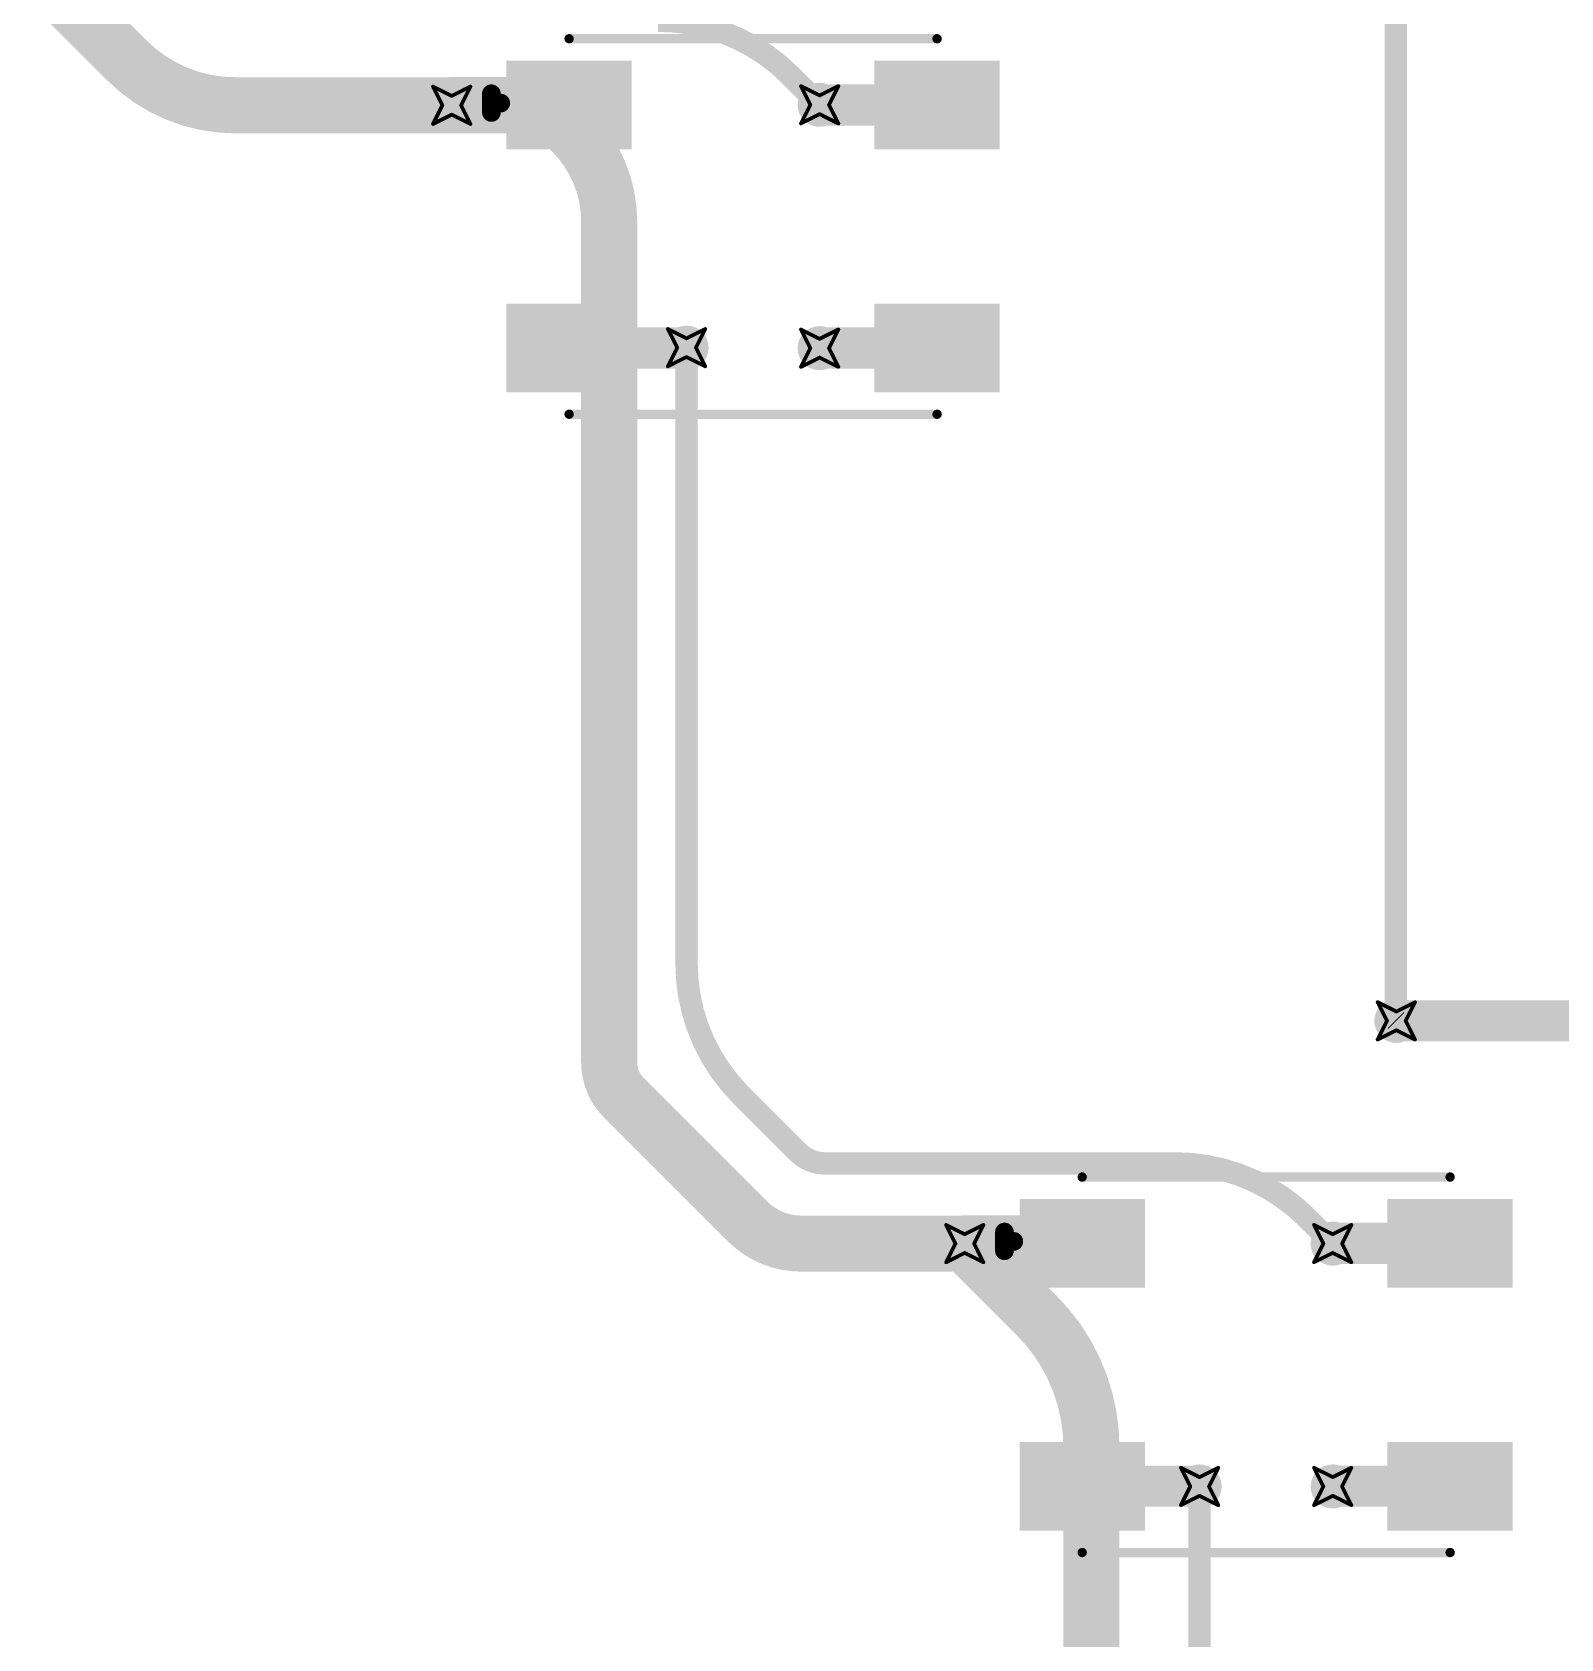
# Model space of a CAD drawing. Header units: inches. Extents: x -11 to 1110, y -7 to 455.
# Drawn here: x 645.35 to 666.12, y 138.9 to 160.73 of the extents above; entities that cross this region are included whole.
import ezdxf

# ---------------------------------------------------------------- set-up
doc = ezdxf.new("R2010")
doc.units = ezdxf.units.IN
for name, color, linetype in [('Bottom Layer', 5, 'Continuous'), ('Drill Drawing', 1, 'Continuous'), ('Top Layer', 1, 'Continuous'), ('Top Overlay', 2, 'Continuous'), ('Top Paste', 8, 'Continuous'), ('Top Solder', 216, 'Continuous'), ('Via Holes', 16, 'Continuous')]:
    doc.layers.add(name, color=color, linetype=linetype)

# ---------------------------------------------------------------- blocks, each defined once
blk = doc.blocks.new('WS2812B_B_W_212')
at = {"layer": 'Top Layer'}
for points in [[(-3.24999985, 2.15000078), (-1.75000031, 2.15000078), (-1.75000031, 1.15000278), (-3.24999985, 1.15000278)], [(3.24999985, 1.15000278), (1.75000031, 1.15000278), (1.75000031, 2.15000078), (3.24999985, 2.15000078)], [(-3.24999985, -1.15000024), (-1.75000031, -1.15000024), (-1.75000031, -2.14999824), (-3.24999985, -2.14999824)], [(1.75000031, -1.15000024), (3.24999985, -1.15000024), (3.24999985, -2.14999824), (1.75000031, -2.14999824)]]:
    blk.add_hatch(color=1, dxfattribs=at).paths.add_polyline_path(points)
at = {"layer": 'Top Paste'}
for points in [[(-3.24999985, 2.15000078), (-1.75000031, 2.15000078), (-1.75000031, 1.15000278), (-3.24999985, 1.15000278)], [(3.24999985, 1.15000278), (1.75000031, 1.15000278), (1.75000031, 2.15000078), (3.24999985, 2.15000078)], [(-3.24999985, -1.15000024), (-1.75000031, -1.15000024), (-1.75000031, -2.14999824), (-3.24999985, -2.14999824)], [(1.75000031, -1.15000024), (3.24999985, -1.15000024), (3.24999985, -2.14999824), (1.75000031, -2.14999824)]]:
    blk.add_hatch(color=8, dxfattribs=at).paths.add_polyline_path(points)
at = {"layer": 'Top Solder'}
for points in [[(-3.35159985, 2.25160078), (-1.64840031, 2.25160078), (-1.64840031, 1.04840278), (-3.35159985, 1.04840278)], [(3.35159985, 1.04840278), (1.64840031, 1.04840278), (1.64840031, 2.25160078), (3.35159985, 2.25160078)], [(-3.35159985, -1.04840024), (-1.64840031, -1.04840024), (-1.64840031, -2.25159824), (-3.35159985, -2.25159824)], [(1.64840031, -1.04840024), (3.35159985, -1.04840024), (3.35159985, -2.25159824), (1.64840031, -2.25159824)]]:
    blk.add_hatch(color=216, dxfattribs=at).paths.add_polyline_path(points)
at = {"layer": 'Top Overlay'}
for points in [[(-2.50000008, 2.55080008, 0.127, 0.127, 0), (2.50000008, 2.55080008, 0.127, 0.127, 0)], [(-3.556, 1.5494, 0.254, 0.254, 0), (-3.556, 1.8034, 0.254, 0.254, 0)], [(-3.556, 1.8034, 0.254, 0.254, 0), (-3.429, 1.6764, 0.254, 0.254, 0)], [(-3.556, 1.5494, 0.254, 0.254, 0), (-3.429, 1.6764, 0.254, 0.254, 0)], [(-2.50000008, -2.55079754, 0.127, 0.127, 0), (2.50000008, -2.55079754, 0.127, 0.127, 0)]]:
    blk.add_lwpolyline(points, format="xyseb", dxfattribs=at)
for points in [[(-2.53175008, 2.55080008, 0.0635, 0.0635, 1), (-2.46825008, 2.55080008, 0.0635, 0.0635, 1)], [(2.46825008, 2.55080008, 0.0635, 0.0635, 1), (2.53175008, 2.55080008, 0.0635, 0.0635, 1)], [(-3.619499999999999, 1.8034, 0.127, 0.127, 1), (-3.4925, 1.8034, 0.127, 0.127, 1)], [(-3.619499999999999, 1.8034, 0.127, 0.127, 1), (-3.4925, 1.8034, 0.127, 0.127, 1)], [(-3.4925, 1.6764, 0.127, 0.127, 1), (-3.3655, 1.6764, 0.127, 0.127, 1)], [(-3.4925, 1.6764, 0.127, 0.127, 1), (-3.3655, 1.6764, 0.127, 0.127, 1)], [(-3.619499999999999, 1.5494, 0.127, 0.127, 1), (-3.4925, 1.5494, 0.127, 0.127, 1)], [(-3.619499999999999, 1.5494, 0.127, 0.127, 1), (-3.4925, 1.5494, 0.127, 0.127, 1)], [(-2.53175008, -2.55079754, 0.0635, 0.0635, 1), (-2.46825008, -2.55079754, 0.0635, 0.0635, 1)], [(2.46825008, -2.55079754, 0.0635, 0.0635, 1), (2.53175008, -2.55079754, 0.0635, 0.0635, 1)]]:
    blk.add_lwpolyline(points, format="xyseb", close=True, dxfattribs=at)
blk = doc.blocks.new('WS2812B_B_W_221')
at = {"layer": 'Top Layer'}
for points in [[(-3.24999985, 2.15000078), (-1.75000031, 2.15000078), (-1.75000031, 1.15000278), (-3.24999985, 1.15000278)], [(3.24999985, 1.15000278), (1.75000031, 1.15000278), (1.75000031, 2.15000078), (3.24999985, 2.15000078)], [(-3.24999985, -1.15000024), (-1.75000031, -1.15000024), (-1.75000031, -2.14999824), (-3.24999985, -2.14999824)], [(1.75000031, -1.15000024), (3.24999985, -1.15000024), (3.24999985, -2.14999824), (1.75000031, -2.14999824)]]:
    blk.add_hatch(color=1, dxfattribs=at).paths.add_polyline_path(points)
at = {"layer": 'Top Paste'}
for points in [[(-3.24999985, 2.15000078), (-1.75000031, 2.15000078), (-1.75000031, 1.15000278), (-3.24999985, 1.15000278)], [(3.24999985, 1.15000278), (1.75000031, 1.15000278), (1.75000031, 2.15000078), (3.24999985, 2.15000078)], [(-3.24999985, -1.15000024), (-1.75000031, -1.15000024), (-1.75000031, -2.14999824), (-3.24999985, -2.14999824)], [(1.75000031, -1.15000024), (3.24999985, -1.15000024), (3.24999985, -2.14999824), (1.75000031, -2.14999824)]]:
    blk.add_hatch(color=8, dxfattribs=at).paths.add_polyline_path(points)
at = {"layer": 'Top Solder'}
for points in [[(-3.35159985, 2.25160078), (-1.64840031, 2.25160078), (-1.64840031, 1.04840278), (-3.35159985, 1.04840278)], [(3.35159985, 1.04840278), (1.64840031, 1.04840278), (1.64840031, 2.25160078), (3.35159985, 2.25160078)], [(-3.35159985, -1.04840024), (-1.64840031, -1.04840024), (-1.64840031, -2.25159824), (-3.35159985, -2.25159824)], [(1.64840031, -1.04840024), (3.35159985, -1.04840024), (3.35159985, -2.25159824), (1.64840031, -2.25159824)]]:
    blk.add_hatch(color=216, dxfattribs=at).paths.add_polyline_path(points)
at = {"layer": 'Top Overlay'}
for points in [[(-2.50000008, 2.55080008, 0.127, 0.127, 0), (2.50000008, 2.55080008, 0.127, 0.127, 0)], [(-3.556, 1.5494, 0.254, 0.254, 0), (-3.556, 1.8034, 0.254, 0.254, 0)], [(-3.556, 1.8034, 0.254, 0.254, 0), (-3.429, 1.6764, 0.254, 0.254, 0)], [(-3.556, 1.5494, 0.254, 0.254, 0), (-3.429, 1.6764, 0.254, 0.254, 0)], [(-2.50000008, -2.55079754, 0.127, 0.127, 0), (2.50000008, -2.55079754, 0.127, 0.127, 0)]]:
    blk.add_lwpolyline(points, format="xyseb", dxfattribs=at)
for points in [[(-2.53175008, 2.55080008, 0.0635, 0.0635, 1), (-2.46825008, 2.55080008, 0.0635, 0.0635, 1)], [(2.46825008, 2.55080008, 0.0635, 0.0635, 1), (2.53175008, 2.55080008, 0.0635, 0.0635, 1)], [(-3.619499999999999, 1.8034, 0.127, 0.127, 1), (-3.4925, 1.8034, 0.127, 0.127, 1)], [(-3.619499999999999, 1.8034, 0.127, 0.127, 1), (-3.4925, 1.8034, 0.127, 0.127, 1)], [(-3.4925, 1.6764, 0.127, 0.127, 1), (-3.3655, 1.6764, 0.127, 0.127, 1)], [(-3.4925, 1.6764, 0.127, 0.127, 1), (-3.3655, 1.6764, 0.127, 0.127, 1)], [(-3.619499999999999, 1.5494, 0.127, 0.127, 1), (-3.4925, 1.5494, 0.127, 0.127, 1)], [(-3.619499999999999, 1.5494, 0.127, 0.127, 1), (-3.4925, 1.5494, 0.127, 0.127, 1)], [(-2.53175008, -2.55079754, 0.0635, 0.0635, 1), (-2.46825008, -2.55079754, 0.0635, 0.0635, 1)], [(2.46825008, -2.55079754, 0.0635, 0.0635, 1), (2.53175008, -2.55079754, 0.0635, 0.0635, 1)]]:
    blk.add_lwpolyline(points, format="xyseb", close=True, dxfattribs=at)

msp = doc.modelspace()

# ---------------------------------------------------------------- hatches: boundary and pattern name
at = {"layer": 'Bottom Layer'}
h = msp.add_hatch(color=5, dxfattribs=at)
edge = h.paths.add_edge_path()
edge.add_arc((651.0464373, 159.74036124), 0.2999994, 0, 360)
h = msp.add_hatch(color=5, dxfattribs=at)
edge = h.paths.add_edge_path()
edge.add_arc((656.04643746, 159.74714304), 0.2999994, 0, 360)
h = msp.add_hatch(color=5, dxfattribs=at)
edge = h.paths.add_edge_path()
edge.add_arc((654.23769838, 156.44714202), 0.2999994, 0, 360)
h = msp.add_hatch(color=5, dxfattribs=at)
edge = h.paths.add_edge_path()
edge.add_arc((656.04643746, 156.44036022), 0.2999994, 0, 360)
h = msp.add_hatch(color=5, dxfattribs=at)
edge = h.paths.add_edge_path()
edge.add_arc((663.8827997399999, 147.30119892), 0.2999994, 0, 360)
h = msp.add_hatch(color=5, dxfattribs=at)
edge = h.paths.add_edge_path()
edge.add_arc((658.01813532, 144.27477368), 0.2999994, 0, 360)
h = msp.add_hatch(color=5, dxfattribs=at)
edge = h.paths.add_edge_path()
edge.add_arc((663.01813548, 144.27477368), 0.2999994, 0, 360)
h = msp.add_hatch(color=5, dxfattribs=at)
edge = h.paths.add_edge_path()
edge.add_arc((661.2093964, 140.97477266), 0.2999994, 0, 360)
h = msp.add_hatch(color=5, dxfattribs=at)
edge = h.paths.add_edge_path()
edge.add_arc((663.01813548, 140.97477266), 0.2999994, 0, 360)
at = {"layer": 'Top Layer'}
h = msp.add_hatch(color=1, dxfattribs=at)
edge = h.paths.add_edge_path()
edge.add_arc((651.0464373, 159.74036124), 0.2999994, 0, 360)
h = msp.add_hatch(color=1, dxfattribs=at)
edge = h.paths.add_edge_path()
edge.add_arc((656.04643746, 159.74714304), 0.2999994, 0, 360)
h = msp.add_hatch(color=1, dxfattribs=at)
edge = h.paths.add_edge_path()
edge.add_arc((654.23769838, 156.44714202), 0.2999994, 0, 360)
h = msp.add_hatch(color=1, dxfattribs=at)
edge = h.paths.add_edge_path()
edge.add_arc((656.04643746, 156.44036022), 0.2999994, 0, 360)
h = msp.add_hatch(color=1, dxfattribs=at)
edge = h.paths.add_edge_path()
edge.add_arc((663.8827997399999, 147.30119892), 0.2999994, 0, 360)
h = msp.add_hatch(color=1, dxfattribs=at)
edge = h.paths.add_edge_path()
edge.add_arc((658.01813532, 144.27477368), 0.2999994, 0, 360)
h = msp.add_hatch(color=1, dxfattribs=at)
edge = h.paths.add_edge_path()
edge.add_arc((663.01813548, 144.27477368), 0.2999994, 0, 360)
h = msp.add_hatch(color=1, dxfattribs=at)
edge = h.paths.add_edge_path()
edge.add_arc((661.2093964, 140.97477266), 0.2999994, 0, 360)
h = msp.add_hatch(color=1, dxfattribs=at)
edge = h.paths.add_edge_path()
edge.add_arc((663.01813548, 140.97477266), 0.2999994, 0, 360)
at = {"layer": 'Via Holes'}
h = msp.add_hatch(color=7, dxfattribs=at)
edge = h.paths.add_edge_path()
edge.add_arc((651.0464373, 159.74036124), 0.1499997, 0, 360)
h = msp.add_hatch(color=7, dxfattribs=at)
edge = h.paths.add_edge_path()
edge.add_arc((656.04643746, 159.74714304), 0.1499997, 0, 360)
h = msp.add_hatch(color=7, dxfattribs=at)
edge = h.paths.add_edge_path()
edge.add_arc((654.23769838, 156.44714202), 0.1499997, 0, 360)
h = msp.add_hatch(color=7, dxfattribs=at)
edge = h.paths.add_edge_path()
edge.add_arc((656.04643746, 156.44036022), 0.1499997, 0, 360)
h = msp.add_hatch(color=7, dxfattribs=at)
edge = h.paths.add_edge_path()
edge.add_arc((663.8827997399999, 147.30119892), 0.1499997, 0, 360)
h = msp.add_hatch(color=7, dxfattribs=at)
edge = h.paths.add_edge_path()
edge.add_arc((658.01813532, 144.27477368), 0.1499997, 0, 360)
h = msp.add_hatch(color=7, dxfattribs=at)
edge = h.paths.add_edge_path()
edge.add_arc((663.01813548, 144.27477368), 0.1499997, 0, 360)
h = msp.add_hatch(color=7, dxfattribs=at)
edge = h.paths.add_edge_path()
edge.add_arc((661.2093964, 140.97477266), 0.1499997, 0, 360)
h = msp.add_hatch(color=7, dxfattribs=at)
edge = h.paths.add_edge_path()
edge.add_arc((663.01813548, 140.97477266), 0.1499997, 0, 360)

# ---------------------------------------------------------------- linework, layer by layer
at = {"layer": 'Bottom Layer'}
for points in [[(663.87452188, 147.30947678, 0.3048, 0.3048, 0), (663.87452188, 252.8511961, 0.3048, 0.3048, 0)], [(645.7261482199999, 161.25725178, 0.7619999999999999, 0.7619999999999999, 0), (646.6331999999999, 160.3502, 0.7619999999999999, 0.7619999999999999, 0)], [(653.85127802, 160.89019892, 0.3048, 0.3048, -0.198912367379658), (655.6473298, 160.1462507, 0.3048, 0.3048, 0)], [(648.10548052, 159.74036124, 0.7619999999999999, 0.7619999999999999, -0.198912367379658), (646.6331999999999, 160.3502, 0.7619999999999999, 0.7619999999999999, 0)], [(655.6473298, 160.1462507, 0.3048, 0.3048, 0), (656.04643746, 159.74714304, 0.3048, 0.3048, 0)], [(648.10548052, 159.74036124, 0.7619999999999999, 0.7619999999999999, 0), (651.0464373, 159.74036124, 0.7619999999999999, 0.7619999999999999, 0)], [(651.0464373, 159.74036124, 0.7619999999999999, 0.7619999999999999, 0), (651.82048198, 159.74036124, 0.7619999999999999, 0.7619999999999999, 0)], [(651.82048198, 159.74036124, 0.7619999999999999, 0.7619999999999999, -0.198912367379658), (652.6784, 159.385, 0.7619999999999999, 0.7619999999999999, 0)], [(652.6784, 159.385, 0.7619999999999999, 0.7619999999999999, -0.19891236737965), (653.1863999999999, 158.15857878, 0.7619999999999999, 0.7619999999999999, 0)], [(653.1863999999999, 146.7358, 0.7619999999999999, 0.7619999999999999, 0), (653.1863999999999, 158.15857878, 0.7619999999999999, 0.7619999999999999, 0)], [(654.23769838, 148.08280518, 0.3048, 0.3048, 0), (654.23769838, 156.44714202, 0.3048, 0.3048, 0)], [(654.3203068, 147.44029186, 0.3048, 0.3048, -0.06402128154396376), (654.23769838, 148.08280518, 0.3048, 0.3048, 0)], [(654.9816466, 146.2867534, 0.3048, 0.3048, -0.1331948987910207), (654.3203068, 147.44029186, 0.3048, 0.3048, 0)], [(663.87452188, 147.30947678, 0.3048, 0.3048, 0), (663.8827997399999, 147.30119892, 0.3048, 0.3048, 0)], [(653.38396628, 146.25883626, 0.7619999999999999, 0.7619999999999999, -0.198912367379658), (653.1863999999999, 146.7358, 0.7619999999999999, 0.7619999999999999, 0)], [(653.38396628, 146.25883372, 0.7619999999999999, 0.7619999999999999, 0), (655.0659999999999, 144.5768, 0.7619999999999999, 0.7619999999999999, 0)], [(654.9816466, 146.2867534, 0.3048, 0.3048, 0), (655.7518, 145.5166, 0.3048, 0.3048, 0)], [(656.1197266199999, 145.3642, 0.3048, 0.3048, -0.198912367379658), (655.7518, 145.5166, 0.3048, 0.3048, 0)], [(656.1197266199999, 145.3642, 0.3048, 0.3048, 0), (660.8766056, 145.3642, 0.3048, 0.3048, 0)], [(660.8766056, 145.3642, 0.3048, 0.3048, -0.198912367379658), (662.6726573799999, 144.62025178, 0.3048, 0.3048, 0)], [(655.7951552599999, 144.27477368, 0.7619999999999999, 0.7619999999999999, -0.198912367379658), (655.0659999999999, 144.5768, 0.7619999999999999, 0.7619999999999999, 0)], [(662.6726573799999, 144.62025178, 0.3048, 0.3048, 0), (663.01813548, 144.27477368, 0.3048, 0.3048, 0)], [(655.7951552599999, 144.27477368, 0.7619999999999999, 0.7619999999999999, 0), (658.01813532, 144.27477368, 0.7619999999999999, 0.7619999999999999, 0)], [(658.01813532, 144.27477368, 0.7619999999999999, 0.7619999999999999, 0), (658.99565178, 143.29725722, 0.7619999999999999, 0.7619999999999999, 0)], [(658.99565178, 143.29725722, 0.7619999999999999, 0.7619999999999999, -0.198912367379658), (659.7396, 141.50120544, 0.7619999999999999, 0.7619999999999999, 0)], [(659.7396, 134.11249022, 0.7619999999999999, 0.7619999999999999, 0), (659.7396, 141.50120544, 0.7619999999999999, 0.7619999999999999, 0)], [(661.2093964, 137.64269398, 0.3048, 0.3048, 0), (661.2093964, 140.97477266, 0.3048, 0.3048, 0)]]:
    msp.add_lwpolyline(points, format="xyseb", dxfattribs=at)
for points in [[(646.4427000000001, 160.3502, 0.3809999999999999, 0.3809999999999999, 1), (646.8236999999999, 160.3502, 0.3809999999999999, 0.3809999999999999, 1)], [(646.4427000000001, 160.3502, 0.3809999999999999, 0.3809999999999999, 1), (646.8236999999999, 160.3502, 0.3809999999999999, 0.3809999999999999, 1)], [(655.5711298, 160.1462507, 0.1524, 0.1524, 1), (655.7235297999999, 160.1462507, 0.1524, 0.1524, 1)], [(655.5711298, 160.1462507, 0.1524, 0.1524, 1), (655.7235297999999, 160.1462507, 0.1524, 0.1524, 1)], [(647.91498052, 159.74036124, 0.3809999999999999, 0.3809999999999999, 1), (648.29598052, 159.74036124, 0.3809999999999999, 0.3809999999999999, 1)], [(647.91498052, 159.74036124, 0.3809999999999999, 0.3809999999999999, 1), (648.29598052, 159.74036124, 0.3809999999999999, 0.3809999999999999, 1)], [(650.8559373, 159.74036124, 0.3809999999999999, 0.3809999999999999, 1), (651.2369372999999, 159.74036124, 0.3809999999999999, 0.3809999999999999, 1)], [(650.8559373, 159.74036124, 0.3809999999999999, 0.3809999999999999, 1), (651.2369372999999, 159.74036124, 0.3809999999999999, 0.3809999999999999, 1)], [(651.62998198, 159.74036124, 0.3809999999999999, 0.3809999999999999, 1), (652.0109819799999, 159.74036124, 0.3809999999999999, 0.3809999999999999, 1)], [(651.62998198, 159.74036124, 0.3809999999999999, 0.3809999999999999, 1), (652.0109819799999, 159.74036124, 0.3809999999999999, 0.3809999999999999, 1)], [(655.97023746, 159.74714304, 0.1524, 0.1524, 1), (656.12263746, 159.74714304, 0.1524, 0.1524, 1)], [(652.4879, 159.385, 0.3809999999999999, 0.3809999999999999, 1), (652.8688999999999, 159.385, 0.3809999999999999, 0.3809999999999999, 1)], [(652.4879, 159.385, 0.3809999999999999, 0.3809999999999999, 1), (652.8688999999999, 159.385, 0.3809999999999999, 0.3809999999999999, 1)], [(652.9959, 158.15857878, 0.3809999999999999, 0.3809999999999999, 1), (653.3769, 158.15857878, 0.3809999999999999, 0.3809999999999999, 1)], [(652.9959, 158.15857878, 0.3809999999999999, 0.3809999999999999, 1), (653.3769, 158.15857878, 0.3809999999999999, 0.3809999999999999, 1)], [(654.16149838, 156.44714202, 0.1524, 0.1524, 1), (654.31389838, 156.44714202, 0.1524, 0.1524, 1)], [(654.16149838, 148.08280518, 0.1524, 0.1524, 1), (654.31389838, 148.08280518, 0.1524, 0.1524, 1)], [(654.16149838, 148.08280518, 0.1524, 0.1524, 1), (654.31389838, 148.08280518, 0.1524, 0.1524, 1)], [(654.2441067999999, 147.44029186, 0.1524, 0.1524, 1), (654.3965068, 147.44029186, 0.1524, 0.1524, 1)], [(654.2441067999999, 147.44029186, 0.1524, 0.1524, 1), (654.3965068, 147.44029186, 0.1524, 0.1524, 1)], [(663.7983218799999, 147.30947678, 0.1524, 0.1524, 1), (663.95072188, 147.30947678, 0.1524, 0.1524, 1)], [(663.7983218799999, 147.30947678, 0.1524, 0.1524, 1), (663.95072188, 147.30947678, 0.1524, 0.1524, 1)], [(663.8065997399999, 147.30119892, 0.1524, 0.1524, 1), (663.95899974, 147.30119892, 0.1524, 0.1524, 1)], [(652.9959, 146.7358, 0.3809999999999999, 0.3809999999999999, 1), (653.3769, 146.7358, 0.3809999999999999, 0.3809999999999999, 1)], [(652.9959, 146.7358, 0.3809999999999999, 0.3809999999999999, 1), (653.3769, 146.7358, 0.3809999999999999, 0.3809999999999999, 1)], [(653.19346628, 146.25883626, 0.3809999999999999, 0.3809999999999999, 1), (653.5744662799999, 146.25883626, 0.3809999999999999, 0.3809999999999999, 1)], [(653.19346628, 146.25883372, 0.3809999999999999, 0.3809999999999999, 1), (653.5744662799999, 146.25883372, 0.3809999999999999, 0.3809999999999999, 1)], [(654.9054465999999, 146.2867534, 0.1524, 0.1524, 1), (655.0578466, 146.2867534, 0.1524, 0.1524, 1)], [(654.9054465999999, 146.2867534, 0.1524, 0.1524, 1), (655.0578466, 146.2867534, 0.1524, 0.1524, 1)], [(655.6755999999999, 145.5166, 0.1524, 0.1524, 1), (655.828, 145.5166, 0.1524, 0.1524, 1)], [(655.6755999999999, 145.5166, 0.1524, 0.1524, 1), (655.828, 145.5166, 0.1524, 0.1524, 1)], [(656.04352662, 145.3642, 0.1524, 0.1524, 1), (656.19592662, 145.3642, 0.1524, 0.1524, 1)], [(656.04352662, 145.3642, 0.1524, 0.1524, 1), (656.19592662, 145.3642, 0.1524, 0.1524, 1)], [(660.8004056, 145.3642, 0.1524, 0.1524, 1), (660.9528056, 145.3642, 0.1524, 0.1524, 1)], [(660.8004056, 145.3642, 0.1524, 0.1524, 1), (660.9528056, 145.3642, 0.1524, 0.1524, 1)], [(654.8755, 144.5768, 0.3809999999999999, 0.3809999999999999, 1), (655.2565, 144.5768, 0.3809999999999999, 0.3809999999999999, 1)], [(654.8755, 144.5768, 0.3809999999999999, 0.3809999999999999, 1), (655.2565, 144.5768, 0.3809999999999999, 0.3809999999999999, 1)], [(662.59645738, 144.62025178, 0.1524, 0.1524, 1), (662.74885738, 144.62025178, 0.1524, 0.1524, 1)], [(662.59645738, 144.62025178, 0.1524, 0.1524, 1), (662.74885738, 144.62025178, 0.1524, 0.1524, 1)], [(655.60465526, 144.27477368, 0.3809999999999999, 0.3809999999999999, 1), (655.9856552599999, 144.27477368, 0.3809999999999999, 0.3809999999999999, 1)], [(655.60465526, 144.27477368, 0.3809999999999999, 0.3809999999999999, 1), (655.9856552599999, 144.27477368, 0.3809999999999999, 0.3809999999999999, 1)], [(657.82763532, 144.27477368, 0.3809999999999999, 0.3809999999999999, 1), (658.20863532, 144.27477368, 0.3809999999999999, 0.3809999999999999, 1)], [(657.82763532, 144.27477368, 0.3809999999999999, 0.3809999999999999, 1), (658.20863532, 144.27477368, 0.3809999999999999, 0.3809999999999999, 1)], [(662.94193548, 144.27477368, 0.1524, 0.1524, 1), (663.0943354799999, 144.27477368, 0.1524, 0.1524, 1)], [(658.80515178, 143.29725722, 0.3809999999999999, 0.3809999999999999, 1), (659.1861517799999, 143.29725722, 0.3809999999999999, 0.3809999999999999, 1)], [(658.80515178, 143.29725722, 0.3809999999999999, 0.3809999999999999, 1), (659.1861517799999, 143.29725722, 0.3809999999999999, 0.3809999999999999, 1)], [(659.5491, 141.50120544, 0.3809999999999999, 0.3809999999999999, 1), (659.9300999999999, 141.50120544, 0.3809999999999999, 0.3809999999999999, 1)], [(659.5491, 141.50120544, 0.3809999999999999, 0.3809999999999999, 1), (659.9300999999999, 141.50120544, 0.3809999999999999, 0.3809999999999999, 1)], [(661.1331964, 140.97477266, 0.1524, 0.1524, 1), (661.2855964, 140.97477266, 0.1524, 0.1524, 1)]]:
    msp.add_lwpolyline(points, format="xyseb", close=True, dxfattribs=at)
at = {"layer": 'Drill Drawing'}
for points in [[(650.7924373, 159.99436124, 0.0508, 0.0508, 0), (651.0464373, 159.86736124, 0.0508, 0.0508, 0)], [(650.7924373, 159.99436124, 0.0508, 0.0508, 0), (650.9194372999999, 159.74036124, 0.0508, 0.0508, 0)], [(651.0464373, 159.86736124, 0.0508, 0.0508, 0), (651.3004373, 159.99436124, 0.0508, 0.0508, 0)], [(651.1734372999999, 159.74036124, 0.0508, 0.0508, 0), (651.3004373, 159.99436124, 0.0508, 0.0508, 0)], [(655.79243746, 160.00114304, 0.0508, 0.0508, 0), (656.04643746, 159.87414304, 0.0508, 0.0508, 0)], [(655.79243746, 160.00114304, 0.0508, 0.0508, 0), (655.91943746, 159.74714304, 0.0508, 0.0508, 0)], [(656.04643746, 159.87414304, 0.0508, 0.0508, 0), (656.3004374599999, 160.00114304, 0.0508, 0.0508, 0)], [(656.17343746, 159.74714304, 0.0508, 0.0508, 0), (656.3004374599999, 160.00114304, 0.0508, 0.0508, 0)], [(650.7924373, 159.48636124, 0.0508, 0.0508, 0), (650.9194372999999, 159.74036124, 0.0508, 0.0508, 0)], [(650.7924373, 159.48636124, 0.0508, 0.0508, 0), (651.0464373, 159.61336124, 0.0508, 0.0508, 0)], [(651.0464373, 159.61336124, 0.0508, 0.0508, 0), (651.3004373, 159.48636124, 0.0508, 0.0508, 0)], [(651.1734372999999, 159.74036124, 0.0508, 0.0508, 0), (651.3004373, 159.48636124, 0.0508, 0.0508, 0)], [(655.79243746, 159.49314304, 0.0508, 0.0508, 0), (655.91943746, 159.74714304, 0.0508, 0.0508, 0)], [(655.79243746, 159.49314304, 0.0508, 0.0508, 0), (656.04643746, 159.62014304, 0.0508, 0.0508, 0)], [(656.04643746, 159.62014304, 0.0508, 0.0508, 0), (656.3004374599999, 159.49314304, 0.0508, 0.0508, 0)], [(656.17343746, 159.74714304, 0.0508, 0.0508, 0), (656.3004374599999, 159.49314304, 0.0508, 0.0508, 0)], [(653.98369838, 156.70114202, 0.0508, 0.0508, 0), (654.23769838, 156.57414202, 0.0508, 0.0508, 0)], [(653.98369838, 156.70114202, 0.0508, 0.0508, 0), (654.1106983799999, 156.44714202, 0.0508, 0.0508, 0)], [(654.23769838, 156.57414202, 0.0508, 0.0508, 0), (654.4916983799999, 156.70114202, 0.0508, 0.0508, 0)], [(654.3646983799999, 156.44714202, 0.0508, 0.0508, 0), (654.4916983799999, 156.70114202, 0.0508, 0.0508, 0)], [(655.79243746, 156.69436022, 0.0508, 0.0508, 0), (656.04643746, 156.56736022, 0.0508, 0.0508, 0)], [(655.79243746, 156.69436022, 0.0508, 0.0508, 0), (655.91943746, 156.44036022, 0.0508, 0.0508, 0)], [(656.04643746, 156.56736022, 0.0508, 0.0508, 0), (656.3004374599999, 156.69436022, 0.0508, 0.0508, 0)], [(656.17343746, 156.44036022, 0.0508, 0.0508, 0), (656.3004374599999, 156.69436022, 0.0508, 0.0508, 0)], [(653.98369838, 156.19314202, 0.0508, 0.0508, 0), (654.1106983799999, 156.44714202, 0.0508, 0.0508, 0)], [(653.98369838, 156.19314202, 0.0508, 0.0508, 0), (654.23769838, 156.32014202, 0.0508, 0.0508, 0)], [(654.23769838, 156.32014202, 0.0508, 0.0508, 0), (654.4916983799999, 156.19314202, 0.0508, 0.0508, 0)], [(654.3646983799999, 156.44714202, 0.0508, 0.0508, 0), (654.4916983799999, 156.19314202, 0.0508, 0.0508, 0)], [(655.79243746, 156.18636022, 0.0508, 0.0508, 0), (655.91943746, 156.44036022, 0.0508, 0.0508, 0)], [(655.79243746, 156.18636022, 0.0508, 0.0508, 0), (656.04643746, 156.31336022, 0.0508, 0.0508, 0)], [(656.04643746, 156.31336022, 0.0508, 0.0508, 0), (656.3004374599999, 156.18636022, 0.0508, 0.0508, 0)], [(656.17343746, 156.44036022, 0.0508, 0.0508, 0), (656.3004374599999, 156.18636022, 0.0508, 0.0508, 0)], [(663.62879974, 147.55519892, 0.0508, 0.0508, 0), (663.8827997399999, 147.42819892, 0.0508, 0.0508, 0)], [(663.62879974, 147.55519892, 0.0508, 0.0508, 0), (663.7557997399999, 147.30119892, 0.0508, 0.0508, 0)], [(663.8827997399999, 147.42819892, 0.0508, 0.0508, 0), (664.13679974, 147.55519892, 0.0508, 0.0508, 0)], [(664.00979974, 147.30119892, 0.0508, 0.0508, 0), (664.13679974, 147.55519892, 0.0508, 0.0508, 0)], [(663.62879974, 147.04719892, 0.0508, 0.0508, 0), (663.7557997399999, 147.30119892, 0.0508, 0.0508, 0)], [(663.62879974, 147.04719892, 0.0508, 0.0508, 0), (663.8827997399999, 147.17419892, 0.0508, 0.0508, 0)], [(663.8827997399999, 147.17419892, 0.0508, 0.0508, 0), (664.13679974, 147.04719892, 0.0508, 0.0508, 0)], [(664.00979974, 147.30119892, 0.0508, 0.0508, 0), (664.13679974, 147.04719892, 0.0508, 0.0508, 0)], [(657.7641353199999, 144.52877368, 0.0508, 0.0508, 0), (658.01813532, 144.40177368, 0.0508, 0.0508, 0)], [(657.7641353199999, 144.52877368, 0.0508, 0.0508, 0), (657.89113532, 144.27477368, 0.0508, 0.0508, 0)], [(658.01813532, 144.40177368, 0.0508, 0.0508, 0), (658.27213532, 144.52877368, 0.0508, 0.0508, 0)], [(658.14513532, 144.27477368, 0.0508, 0.0508, 0), (658.27213532, 144.52877368, 0.0508, 0.0508, 0)], [(662.7641354799999, 144.52877368, 0.0508, 0.0508, 0), (663.01813548, 144.40177368, 0.0508, 0.0508, 0)], [(662.7641354799999, 144.52877368, 0.0508, 0.0508, 0), (662.89113548, 144.27477368, 0.0508, 0.0508, 0)], [(663.01813548, 144.40177368, 0.0508, 0.0508, 0), (663.27213548, 144.52877368, 0.0508, 0.0508, 0)], [(663.1451354799999, 144.27477368, 0.0508, 0.0508, 0), (663.27213548, 144.52877368, 0.0508, 0.0508, 0)], [(657.7641353199999, 144.02077368, 0.0508, 0.0508, 0), (657.89113532, 144.27477368, 0.0508, 0.0508, 0)], [(658.14513532, 144.27477368, 0.0508, 0.0508, 0), (658.27213532, 144.02077368, 0.0508, 0.0508, 0)], [(662.7641354799999, 144.02077368, 0.0508, 0.0508, 0), (662.89113548, 144.27477368, 0.0508, 0.0508, 0)], [(663.1451354799999, 144.27477368, 0.0508, 0.0508, 0), (663.27213548, 144.02077368, 0.0508, 0.0508, 0)], [(657.7641353199999, 144.02077368, 0.0508, 0.0508, 0), (658.01813532, 144.14777368, 0.0508, 0.0508, 0)], [(658.01813532, 144.14777368, 0.0508, 0.0508, 0), (658.27213532, 144.02077368, 0.0508, 0.0508, 0)], [(662.7641354799999, 144.02077368, 0.0508, 0.0508, 0), (663.01813548, 144.14777368, 0.0508, 0.0508, 0)], [(663.01813548, 144.14777368, 0.0508, 0.0508, 0), (663.27213548, 144.02077368, 0.0508, 0.0508, 0)], [(660.9553963999999, 141.22877266, 0.0508, 0.0508, 0), (661.2093964, 141.10177266, 0.0508, 0.0508, 0)], [(660.9553963999999, 141.22877266, 0.0508, 0.0508, 0), (661.0823963999999, 140.97477266, 0.0508, 0.0508, 0)], [(661.2093964, 141.10177266, 0.0508, 0.0508, 0), (661.4633964, 141.22877266, 0.0508, 0.0508, 0)], [(661.3363964, 140.97477266, 0.0508, 0.0508, 0), (661.4633964, 141.22877266, 0.0508, 0.0508, 0)], [(662.7641354799999, 141.22877266, 0.0508, 0.0508, 0), (663.01813548, 141.10177266, 0.0508, 0.0508, 0)], [(662.7641354799999, 141.22877266, 0.0508, 0.0508, 0), (662.89113548, 140.97477266, 0.0508, 0.0508, 0)], [(663.01813548, 141.10177266, 0.0508, 0.0508, 0), (663.27213548, 141.22877266, 0.0508, 0.0508, 0)], [(663.1451354799999, 140.97477266, 0.0508, 0.0508, 0), (663.27213548, 141.22877266, 0.0508, 0.0508, 0)], [(660.9553963999999, 140.72077266, 0.0508, 0.0508, 0), (661.0823963999999, 140.97477266, 0.0508, 0.0508, 0)], [(660.9553963999999, 140.72077266, 0.0508, 0.0508, 0), (661.2093964, 140.84777266, 0.0508, 0.0508, 0)], [(661.2093964, 140.84777266, 0.0508, 0.0508, 0), (661.4633964, 140.72077266, 0.0508, 0.0508, 0)], [(661.3363964, 140.97477266, 0.0508, 0.0508, 0), (661.4633964, 140.72077266, 0.0508, 0.0508, 0)], [(662.7641354799999, 140.72077266, 0.0508, 0.0508, 0), (662.89113548, 140.97477266, 0.0508, 0.0508, 0)], [(662.7641354799999, 140.72077266, 0.0508, 0.0508, 0), (663.01813548, 140.84777266, 0.0508, 0.0508, 0)], [(663.01813548, 140.84777266, 0.0508, 0.0508, 0), (663.27213548, 140.72077266, 0.0508, 0.0508, 0)], [(663.1451354799999, 140.97477266, 0.0508, 0.0508, 0), (663.27213548, 140.72077266, 0.0508, 0.0508, 0)]]:
    msp.add_lwpolyline(points, format="xyseb", dxfattribs=at)
for points in [[(650.7797373, 159.99436124, 0.0254, 0.0254, 1), (650.8051373, 159.99436124, 0.0254, 0.0254, 1)], [(650.7797373, 159.99436124, 0.0254, 0.0254, 1), (650.8051373, 159.99436124, 0.0254, 0.0254, 1)], [(651.2877373, 159.99436124, 0.0254, 0.0254, 1), (651.3131372999999, 159.99436124, 0.0254, 0.0254, 1)], [(651.2877373, 159.99436124, 0.0254, 0.0254, 1), (651.3131372999999, 159.99436124, 0.0254, 0.0254, 1)], [(655.77973746, 160.00114304, 0.0254, 0.0254, 1), (655.80513746, 160.00114304, 0.0254, 0.0254, 1)], [(655.77973746, 160.00114304, 0.0254, 0.0254, 1), (655.80513746, 160.00114304, 0.0254, 0.0254, 1)], [(656.2877374599999, 160.00114304, 0.0254, 0.0254, 1), (656.31313746, 160.00114304, 0.0254, 0.0254, 1)], [(656.2877374599999, 160.00114304, 0.0254, 0.0254, 1), (656.31313746, 160.00114304, 0.0254, 0.0254, 1)], [(651.0337373, 159.86736124, 0.0254, 0.0254, 1), (651.0591373, 159.86736124, 0.0254, 0.0254, 1)], [(651.0337373, 159.86736124, 0.0254, 0.0254, 1), (651.0591373, 159.86736124, 0.0254, 0.0254, 1)], [(656.03373746, 159.87414304, 0.0254, 0.0254, 1), (656.05913746, 159.87414304, 0.0254, 0.0254, 1)], [(656.03373746, 159.87414304, 0.0254, 0.0254, 1), (656.05913746, 159.87414304, 0.0254, 0.0254, 1)], [(650.9067372999999, 159.74036124, 0.0254, 0.0254, 1), (650.9321373, 159.74036124, 0.0254, 0.0254, 1)], [(650.9067372999999, 159.74036124, 0.0254, 0.0254, 1), (650.9321373, 159.74036124, 0.0254, 0.0254, 1)], [(651.0337373, 159.61336124, 0.0254, 0.0254, 1), (651.0591373, 159.61336124, 0.0254, 0.0254, 1)], [(651.0337373, 159.61336124, 0.0254, 0.0254, 1), (651.0591373, 159.61336124, 0.0254, 0.0254, 1)], [(651.1607373, 159.74036124, 0.0254, 0.0254, 1), (651.1861372999999, 159.74036124, 0.0254, 0.0254, 1)], [(651.1607373, 159.74036124, 0.0254, 0.0254, 1), (651.1861372999999, 159.74036124, 0.0254, 0.0254, 1)], [(655.9067374599999, 159.74714304, 0.0254, 0.0254, 1), (655.9321374599999, 159.74714304, 0.0254, 0.0254, 1)], [(655.9067374599999, 159.74714304, 0.0254, 0.0254, 1), (655.9321374599999, 159.74714304, 0.0254, 0.0254, 1)], [(656.03373746, 159.62014304, 0.0254, 0.0254, 1), (656.05913746, 159.62014304, 0.0254, 0.0254, 1)], [(656.03373746, 159.62014304, 0.0254, 0.0254, 1), (656.05913746, 159.62014304, 0.0254, 0.0254, 1)], [(656.16073746, 159.74714304, 0.0254, 0.0254, 1), (656.1861374599999, 159.74714304, 0.0254, 0.0254, 1)], [(656.16073746, 159.74714304, 0.0254, 0.0254, 1), (656.1861374599999, 159.74714304, 0.0254, 0.0254, 1)], [(650.7797373, 159.48636124, 0.0254, 0.0254, 1), (650.8051373, 159.48636124, 0.0254, 0.0254, 1)], [(650.7797373, 159.48636124, 0.0254, 0.0254, 1), (650.8051373, 159.48636124, 0.0254, 0.0254, 1)], [(651.2877373, 159.48636124, 0.0254, 0.0254, 1), (651.3131372999999, 159.48636124, 0.0254, 0.0254, 1)], [(651.2877373, 159.48636124, 0.0254, 0.0254, 1), (651.3131372999999, 159.48636124, 0.0254, 0.0254, 1)], [(655.77973746, 159.49314304, 0.0254, 0.0254, 1), (655.80513746, 159.49314304, 0.0254, 0.0254, 1)], [(655.77973746, 159.49314304, 0.0254, 0.0254, 1), (655.80513746, 159.49314304, 0.0254, 0.0254, 1)], [(656.2877374599999, 159.49314304, 0.0254, 0.0254, 1), (656.31313746, 159.49314304, 0.0254, 0.0254, 1)], [(656.2877374599999, 159.49314304, 0.0254, 0.0254, 1), (656.31313746, 159.49314304, 0.0254, 0.0254, 1)], [(653.97099838, 156.70114202, 0.0254, 0.0254, 1), (653.99639838, 156.70114202, 0.0254, 0.0254, 1)], [(653.97099838, 156.70114202, 0.0254, 0.0254, 1), (653.99639838, 156.70114202, 0.0254, 0.0254, 1)], [(654.2249983799999, 156.57414202, 0.0254, 0.0254, 1), (654.25039838, 156.57414202, 0.0254, 0.0254, 1)], [(654.2249983799999, 156.57414202, 0.0254, 0.0254, 1), (654.25039838, 156.57414202, 0.0254, 0.0254, 1)], [(654.47899838, 156.70114202, 0.0254, 0.0254, 1), (654.50439838, 156.70114202, 0.0254, 0.0254, 1)], [(654.47899838, 156.70114202, 0.0254, 0.0254, 1), (654.50439838, 156.70114202, 0.0254, 0.0254, 1)], [(655.77973746, 156.69436022, 0.0254, 0.0254, 1), (655.80513746, 156.69436022, 0.0254, 0.0254, 1)], [(655.77973746, 156.69436022, 0.0254, 0.0254, 1), (655.80513746, 156.69436022, 0.0254, 0.0254, 1)], [(656.03373746, 156.56736022, 0.0254, 0.0254, 1), (656.05913746, 156.56736022, 0.0254, 0.0254, 1)], [(656.03373746, 156.56736022, 0.0254, 0.0254, 1), (656.05913746, 156.56736022, 0.0254, 0.0254, 1)], [(656.2877374599999, 156.69436022, 0.0254, 0.0254, 1), (656.31313746, 156.69436022, 0.0254, 0.0254, 1)], [(656.2877374599999, 156.69436022, 0.0254, 0.0254, 1), (656.31313746, 156.69436022, 0.0254, 0.0254, 1)], [(654.0979983799999, 156.44714202, 0.0254, 0.0254, 1), (654.12339838, 156.44714202, 0.0254, 0.0254, 1)], [(654.0979983799999, 156.44714202, 0.0254, 0.0254, 1), (654.12339838, 156.44714202, 0.0254, 0.0254, 1)], [(654.2249983799999, 156.32014202, 0.0254, 0.0254, 1), (654.25039838, 156.32014202, 0.0254, 0.0254, 1)], [(654.2249983799999, 156.32014202, 0.0254, 0.0254, 1), (654.25039838, 156.32014202, 0.0254, 0.0254, 1)], [(654.3519983799999, 156.44714202, 0.0254, 0.0254, 1), (654.3773983799999, 156.44714202, 0.0254, 0.0254, 1)], [(654.3519983799999, 156.44714202, 0.0254, 0.0254, 1), (654.3773983799999, 156.44714202, 0.0254, 0.0254, 1)], [(655.9067374599999, 156.44036022, 0.0254, 0.0254, 1), (655.9321374599999, 156.44036022, 0.0254, 0.0254, 1)], [(655.9067374599999, 156.44036022, 0.0254, 0.0254, 1), (655.9321374599999, 156.44036022, 0.0254, 0.0254, 1)], [(656.03373746, 156.31336022, 0.0254, 0.0254, 1), (656.05913746, 156.31336022, 0.0254, 0.0254, 1)], [(656.03373746, 156.31336022, 0.0254, 0.0254, 1), (656.05913746, 156.31336022, 0.0254, 0.0254, 1)], [(656.16073746, 156.44036022, 0.0254, 0.0254, 1), (656.1861374599999, 156.44036022, 0.0254, 0.0254, 1)], [(656.16073746, 156.44036022, 0.0254, 0.0254, 1), (656.1861374599999, 156.44036022, 0.0254, 0.0254, 1)], [(653.97099838, 156.19314202, 0.0254, 0.0254, 1), (653.99639838, 156.19314202, 0.0254, 0.0254, 1)], [(653.97099838, 156.19314202, 0.0254, 0.0254, 1), (653.99639838, 156.19314202, 0.0254, 0.0254, 1)], [(654.47899838, 156.19314202, 0.0254, 0.0254, 1), (654.50439838, 156.19314202, 0.0254, 0.0254, 1)], [(654.47899838, 156.19314202, 0.0254, 0.0254, 1), (654.50439838, 156.19314202, 0.0254, 0.0254, 1)], [(655.77973746, 156.18636022, 0.0254, 0.0254, 1), (655.80513746, 156.18636022, 0.0254, 0.0254, 1)], [(655.77973746, 156.18636022, 0.0254, 0.0254, 1), (655.80513746, 156.18636022, 0.0254, 0.0254, 1)], [(656.2877374599999, 156.18636022, 0.0254, 0.0254, 1), (656.31313746, 156.18636022, 0.0254, 0.0254, 1)], [(656.2877374599999, 156.18636022, 0.0254, 0.0254, 1), (656.31313746, 156.18636022, 0.0254, 0.0254, 1)], [(663.61609974, 147.55519892, 0.0254, 0.0254, 1), (663.64149974, 147.55519892, 0.0254, 0.0254, 1)], [(663.61609974, 147.55519892, 0.0254, 0.0254, 1), (663.64149974, 147.55519892, 0.0254, 0.0254, 1)], [(664.12409974, 147.55519892, 0.0254, 0.0254, 1), (664.1494997399999, 147.55519892, 0.0254, 0.0254, 1)], [(664.12409974, 147.55519892, 0.0254, 0.0254, 1), (664.1494997399999, 147.55519892, 0.0254, 0.0254, 1)], [(663.87009974, 147.42819892, 0.0254, 0.0254, 1), (663.89549974, 147.42819892, 0.0254, 0.0254, 1)], [(663.87009974, 147.42819892, 0.0254, 0.0254, 1), (663.89549974, 147.42819892, 0.0254, 0.0254, 1)], [(663.7430997399999, 147.30119892, 0.0254, 0.0254, 1), (663.7684997399999, 147.30119892, 0.0254, 0.0254, 1)], [(663.7430997399999, 147.30119892, 0.0254, 0.0254, 1), (663.7684997399999, 147.30119892, 0.0254, 0.0254, 1)], [(663.87009974, 147.17419892, 0.0254, 0.0254, 1), (663.89549974, 147.17419892, 0.0254, 0.0254, 1)], [(663.87009974, 147.17419892, 0.0254, 0.0254, 1), (663.89549974, 147.17419892, 0.0254, 0.0254, 1)], [(663.99709974, 147.30119892, 0.0254, 0.0254, 1), (664.02249974, 147.30119892, 0.0254, 0.0254, 1)], [(663.99709974, 147.30119892, 0.0254, 0.0254, 1), (664.02249974, 147.30119892, 0.0254, 0.0254, 1)], [(663.61609974, 147.04719892, 0.0254, 0.0254, 1), (663.64149974, 147.04719892, 0.0254, 0.0254, 1)], [(663.61609974, 147.04719892, 0.0254, 0.0254, 1), (663.64149974, 147.04719892, 0.0254, 0.0254, 1)], [(664.12409974, 147.04719892, 0.0254, 0.0254, 1), (664.1494997399999, 147.04719892, 0.0254, 0.0254, 1)], [(664.12409974, 147.04719892, 0.0254, 0.0254, 1), (664.1494997399999, 147.04719892, 0.0254, 0.0254, 1)], [(657.75143532, 144.52877368, 0.0254, 0.0254, 1), (657.7768353199999, 144.52877368, 0.0254, 0.0254, 1)], [(657.75143532, 144.52877368, 0.0254, 0.0254, 1), (657.7768353199999, 144.52877368, 0.0254, 0.0254, 1)], [(658.25943532, 144.52877368, 0.0254, 0.0254, 1), (658.28483532, 144.52877368, 0.0254, 0.0254, 1)], [(658.25943532, 144.52877368, 0.0254, 0.0254, 1), (658.28483532, 144.52877368, 0.0254, 0.0254, 1)], [(662.7514354799999, 144.52877368, 0.0254, 0.0254, 1), (662.77683548, 144.52877368, 0.0254, 0.0254, 1)], [(662.7514354799999, 144.52877368, 0.0254, 0.0254, 1), (662.77683548, 144.52877368, 0.0254, 0.0254, 1)], [(663.25943548, 144.52877368, 0.0254, 0.0254, 1), (663.28483548, 144.52877368, 0.0254, 0.0254, 1)], [(663.25943548, 144.52877368, 0.0254, 0.0254, 1), (663.28483548, 144.52877368, 0.0254, 0.0254, 1)], [(657.87843532, 144.27477368, 0.0254, 0.0254, 1), (657.90383532, 144.27477368, 0.0254, 0.0254, 1)], [(657.87843532, 144.27477368, 0.0254, 0.0254, 1), (657.90383532, 144.27477368, 0.0254, 0.0254, 1)], [(658.00543532, 144.40177368, 0.0254, 0.0254, 1), (658.0308353199999, 144.40177368, 0.0254, 0.0254, 1)], [(658.00543532, 144.40177368, 0.0254, 0.0254, 1), (658.0308353199999, 144.40177368, 0.0254, 0.0254, 1)], [(658.13243532, 144.27477368, 0.0254, 0.0254, 1), (658.1578353199999, 144.27477368, 0.0254, 0.0254, 1)], [(658.13243532, 144.27477368, 0.0254, 0.0254, 1), (658.1578353199999, 144.27477368, 0.0254, 0.0254, 1)], [(662.8784354799999, 144.27477368, 0.0254, 0.0254, 1), (662.90383548, 144.27477368, 0.0254, 0.0254, 1)], [(662.8784354799999, 144.27477368, 0.0254, 0.0254, 1), (662.90383548, 144.27477368, 0.0254, 0.0254, 1)], [(663.00543548, 144.40177368, 0.0254, 0.0254, 1), (663.03083548, 144.40177368, 0.0254, 0.0254, 1)], [(663.00543548, 144.40177368, 0.0254, 0.0254, 1), (663.03083548, 144.40177368, 0.0254, 0.0254, 1)], [(663.13243548, 144.27477368, 0.0254, 0.0254, 1), (663.15783548, 144.27477368, 0.0254, 0.0254, 1)], [(663.13243548, 144.27477368, 0.0254, 0.0254, 1), (663.15783548, 144.27477368, 0.0254, 0.0254, 1)], [(658.00543532, 144.14777368, 0.0254, 0.0254, 1), (658.0308353199999, 144.14777368, 0.0254, 0.0254, 1)], [(658.00543532, 144.14777368, 0.0254, 0.0254, 1), (658.0308353199999, 144.14777368, 0.0254, 0.0254, 1)], [(663.00543548, 144.14777368, 0.0254, 0.0254, 1), (663.03083548, 144.14777368, 0.0254, 0.0254, 1)], [(663.00543548, 144.14777368, 0.0254, 0.0254, 1), (663.03083548, 144.14777368, 0.0254, 0.0254, 1)], [(657.75143532, 144.02077368, 0.0254, 0.0254, 1), (657.7768353199999, 144.02077368, 0.0254, 0.0254, 1)], [(657.75143532, 144.02077368, 0.0254, 0.0254, 1), (657.7768353199999, 144.02077368, 0.0254, 0.0254, 1)], [(658.25943532, 144.02077368, 0.0254, 0.0254, 1), (658.28483532, 144.02077368, 0.0254, 0.0254, 1)], [(658.25943532, 144.02077368, 0.0254, 0.0254, 1), (658.28483532, 144.02077368, 0.0254, 0.0254, 1)], [(662.7514354799999, 144.02077368, 0.0254, 0.0254, 1), (662.77683548, 144.02077368, 0.0254, 0.0254, 1)], [(662.7514354799999, 144.02077368, 0.0254, 0.0254, 1), (662.77683548, 144.02077368, 0.0254, 0.0254, 1)], [(663.25943548, 144.02077368, 0.0254, 0.0254, 1), (663.28483548, 144.02077368, 0.0254, 0.0254, 1)], [(663.25943548, 144.02077368, 0.0254, 0.0254, 1), (663.28483548, 144.02077368, 0.0254, 0.0254, 1)], [(660.9426963999999, 141.22877266, 0.0254, 0.0254, 1), (660.9680964, 141.22877266, 0.0254, 0.0254, 1)], [(660.9426963999999, 141.22877266, 0.0254, 0.0254, 1), (660.9680964, 141.22877266, 0.0254, 0.0254, 1)], [(661.4506964, 141.22877266, 0.0254, 0.0254, 1), (661.4760964, 141.22877266, 0.0254, 0.0254, 1)], [(661.4506964, 141.22877266, 0.0254, 0.0254, 1), (661.4760964, 141.22877266, 0.0254, 0.0254, 1)], [(662.7514354799999, 141.22877266, 0.0254, 0.0254, 1), (662.77683548, 141.22877266, 0.0254, 0.0254, 1)], [(662.7514354799999, 141.22877266, 0.0254, 0.0254, 1), (662.77683548, 141.22877266, 0.0254, 0.0254, 1)], [(663.25943548, 141.22877266, 0.0254, 0.0254, 1), (663.28483548, 141.22877266, 0.0254, 0.0254, 1)], [(663.25943548, 141.22877266, 0.0254, 0.0254, 1), (663.28483548, 141.22877266, 0.0254, 0.0254, 1)], [(661.1966964, 141.10177266, 0.0254, 0.0254, 1), (661.2220963999999, 141.10177266, 0.0254, 0.0254, 1)], [(661.1966964, 141.10177266, 0.0254, 0.0254, 1), (661.2220963999999, 141.10177266, 0.0254, 0.0254, 1)], [(663.00543548, 141.10177266, 0.0254, 0.0254, 1), (663.03083548, 141.10177266, 0.0254, 0.0254, 1)], [(663.00543548, 141.10177266, 0.0254, 0.0254, 1), (663.03083548, 141.10177266, 0.0254, 0.0254, 1)], [(661.0696964, 140.97477266, 0.0254, 0.0254, 1), (661.0950964, 140.97477266, 0.0254, 0.0254, 1)], [(661.0696964, 140.97477266, 0.0254, 0.0254, 1), (661.0950964, 140.97477266, 0.0254, 0.0254, 1)], [(661.1966964, 140.84777266, 0.0254, 0.0254, 1), (661.2220963999999, 140.84777266, 0.0254, 0.0254, 1)], [(661.1966964, 140.84777266, 0.0254, 0.0254, 1), (661.2220963999999, 140.84777266, 0.0254, 0.0254, 1)], [(661.3236964, 140.97477266, 0.0254, 0.0254, 1), (661.3490963999999, 140.97477266, 0.0254, 0.0254, 1)], [(661.3236964, 140.97477266, 0.0254, 0.0254, 1), (661.3490963999999, 140.97477266, 0.0254, 0.0254, 1)], [(662.8784354799999, 140.97477266, 0.0254, 0.0254, 1), (662.90383548, 140.97477266, 0.0254, 0.0254, 1)], [(662.8784354799999, 140.97477266, 0.0254, 0.0254, 1), (662.90383548, 140.97477266, 0.0254, 0.0254, 1)], [(663.00543548, 140.84777266, 0.0254, 0.0254, 1), (663.03083548, 140.84777266, 0.0254, 0.0254, 1)], [(663.00543548, 140.84777266, 0.0254, 0.0254, 1), (663.03083548, 140.84777266, 0.0254, 0.0254, 1)], [(663.13243548, 140.97477266, 0.0254, 0.0254, 1), (663.15783548, 140.97477266, 0.0254, 0.0254, 1)], [(663.13243548, 140.97477266, 0.0254, 0.0254, 1), (663.15783548, 140.97477266, 0.0254, 0.0254, 1)], [(660.9426963999999, 140.72077266, 0.0254, 0.0254, 1), (660.9680964, 140.72077266, 0.0254, 0.0254, 1)], [(660.9426963999999, 140.72077266, 0.0254, 0.0254, 1), (660.9680964, 140.72077266, 0.0254, 0.0254, 1)], [(661.4506964, 140.72077266, 0.0254, 0.0254, 1), (661.4760964, 140.72077266, 0.0254, 0.0254, 1)], [(661.4506964, 140.72077266, 0.0254, 0.0254, 1), (661.4760964, 140.72077266, 0.0254, 0.0254, 1)], [(662.7514354799999, 140.72077266, 0.0254, 0.0254, 1), (662.77683548, 140.72077266, 0.0254, 0.0254, 1)], [(662.7514354799999, 140.72077266, 0.0254, 0.0254, 1), (662.77683548, 140.72077266, 0.0254, 0.0254, 1)], [(663.25943548, 140.72077266, 0.0254, 0.0254, 1), (663.28483548, 140.72077266, 0.0254, 0.0254, 1)], [(663.25943548, 140.72077266, 0.0254, 0.0254, 1), (663.28483548, 140.72077266, 0.0254, 0.0254, 1)]]:
    msp.add_lwpolyline(points, format="xyseb", close=True, dxfattribs=at)
at = {"layer": 'Top Layer'}
for points in [[(651.0464373, 159.74375214, 0.7619999999999999, 0.7619999999999999, 0), (652.64206784, 159.74375214, 0.7619999999999999, 0.7619999999999999, 0)], [(656.04643746, 159.74375214, 0.5588, 0.5588, 0), (657.642068, 159.74375214, 0.5588, 0.5588, 0)], [(652.64206784, 156.44375112, 0.5588, 0.5588, 0), (654.23769838, 156.44375112, 0.5588, 0.5588, 0)], [(656.04643746, 156.44375112, 0.5588, 0.5588, 0), (657.642068, 156.44375112, 0.5588, 0.5588, 0)], [(663.8827997399999, 147.30119892, 0.5588, 0.5588, 0), (679.4021997399999, 147.30119892, 0.5588, 0.5588, 0)], [(658.01813532, 144.27816458, 0.7619999999999999, 0.7619999999999999, 0), (659.61376586, 144.27816458, 0.7619999999999999, 0.7619999999999999, 0)], [(663.01813548, 144.27816458, 0.5588, 0.5588, 0), (664.61376602, 144.27816458, 0.5588, 0.5588, 0)], [(659.61376586, 140.97816356, 0.5588, 0.5588, 0), (661.2093964, 140.97816356, 0.5588, 0.5588, 0)], [(663.01813548, 140.97816356, 0.5588, 0.5588, 0), (664.61376602, 140.97816356, 0.5588, 0.5588, 0)]]:
    msp.add_lwpolyline(points, format="xyseb", dxfattribs=at)
for points in [[(650.8559373, 159.74375214, 0.3809999999999999, 0.3809999999999999, 1), (651.2369372999999, 159.74375214, 0.3809999999999999, 0.3809999999999999, 1)], [(652.4515678399999, 159.74375214, 0.3809999999999999, 0.3809999999999999, 1), (652.83256784, 159.74375214, 0.3809999999999999, 0.3809999999999999, 1)], [(655.9067374599999, 159.74375214, 0.2794, 0.2794, 1), (656.1861374599999, 159.74375214, 0.2794, 0.2794, 1)], [(657.5023679999999, 159.74375214, 0.2794, 0.2794, 1), (657.781768, 159.74375214, 0.2794, 0.2794, 1)], [(652.5023678399999, 156.44375112, 0.2794, 0.2794, 1), (652.7817678399999, 156.44375112, 0.2794, 0.2794, 1)], [(654.0979983799999, 156.44375112, 0.2794, 0.2794, 1), (654.3773983799999, 156.44375112, 0.2794, 0.2794, 1)], [(655.9067374599999, 156.44375112, 0.2794, 0.2794, 1), (656.1861374599999, 156.44375112, 0.2794, 0.2794, 1)], [(657.5023679999999, 156.44375112, 0.2794, 0.2794, 1), (657.781768, 156.44375112, 0.2794, 0.2794, 1)], [(663.7430997399999, 147.30119892, 0.2794, 0.2794, 1), (664.02249974, 147.30119892, 0.2794, 0.2794, 1)], [(657.82763532, 144.27816458, 0.3809999999999999, 0.3809999999999999, 1), (658.20863532, 144.27816458, 0.3809999999999999, 0.3809999999999999, 1)], [(659.42326586, 144.27816458, 0.3809999999999999, 0.3809999999999999, 1), (659.80426586, 144.27816458, 0.3809999999999999, 0.3809999999999999, 1)], [(662.8784354799999, 144.27816458, 0.2794, 0.2794, 1), (663.15783548, 144.27816458, 0.2794, 0.2794, 1)], [(664.4740660199999, 144.27816458, 0.2794, 0.2794, 1), (664.75346602, 144.27816458, 0.2794, 0.2794, 1)], [(659.47406586, 140.97816356, 0.2794, 0.2794, 1), (659.7534658599999, 140.97816356, 0.2794, 0.2794, 1)], [(661.0696964, 140.97816356, 0.2794, 0.2794, 1), (661.3490963999999, 140.97816356, 0.2794, 0.2794, 1)], [(662.8784354799999, 140.97816356, 0.2794, 0.2794, 1), (663.15783548, 140.97816356, 0.2794, 0.2794, 1)], [(664.4740660199999, 140.97816356, 0.2794, 0.2794, 1), (664.75346602, 140.97816356, 0.2794, 0.2794, 1)]]:
    msp.add_lwpolyline(points, format="xyseb", close=True, dxfattribs=at)

# ---------------------------------------------------------------- block references
for name, p in [('WS2812B_B_W_221', (655.1420679199999, 158.09375036)), ('WS2812B_B_W_212', (662.1137659399999, 142.6281628))]:
    msp.add_blockref(name, p)

doc.saveas('drawing.dxf')
